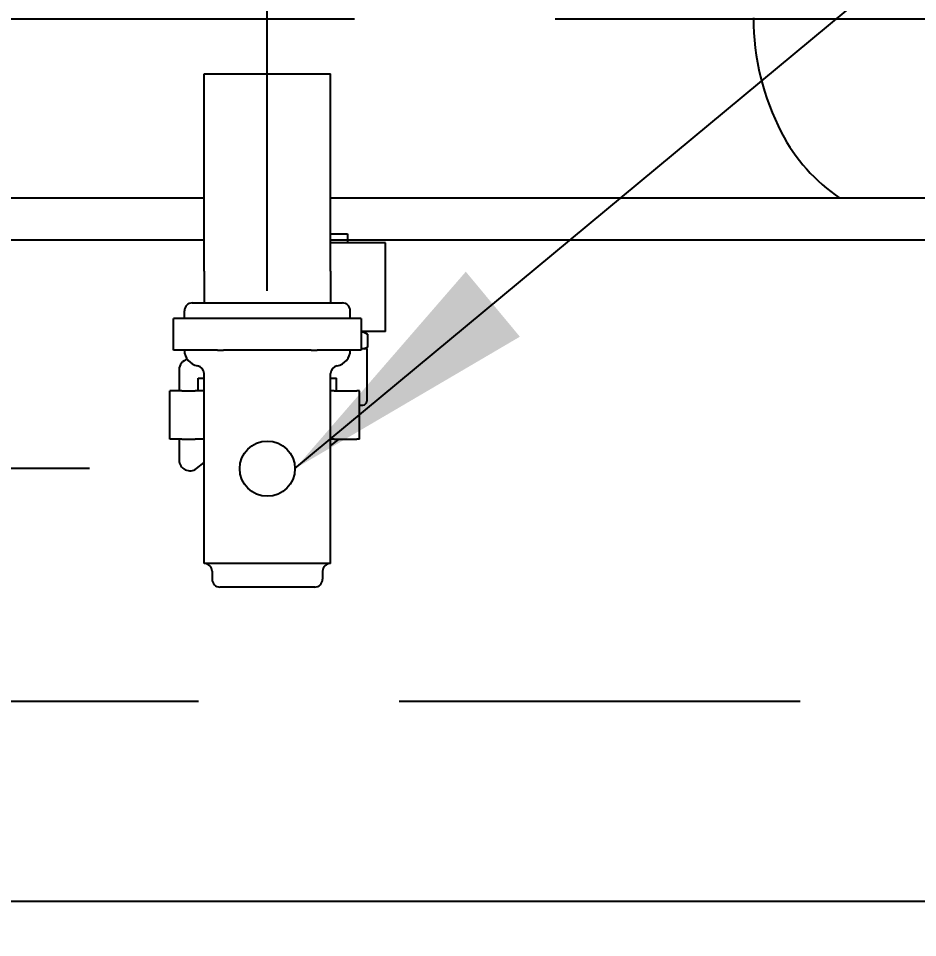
# Model space of a CAD drawing. Header units: millimetres. Extents: x 16200 to 32328, y 18593 to 29476.
# Drawn here: x 16289.64 to 16303.88, y 18965.62 to 18980.17 of the extents above; entities that cross this region are included whole.
import ezdxf

# ---------------------------------------------------------------- set-up
doc = ezdxf.new("R2010")
doc.units = ezdxf.units.MM
doc.header["$LTSCALE"] = 5
doc.linetypes.add('HIDDEN', pattern=[9.525, 6.35, -3.175])
doc.layers.add('UNIT', color=6, linetype='Continuous')
doc.layers.add('WS-NO-CONTROL', color=3, linetype='Continuous')
doc.styles.add('SUBMITTAL', font='romans.shx', dxfattribs={"width": 0.75})
doc.dimstyles.new('SUBMITTAL', dxfattribs={"dimtxt": 0.09375, "dimasz": 0.09375, "dimexe": 0.03125, "dimexo": 0.0625, "dimgap": 0.0625, "dimtad": 0, "dimdec": 4, "dimzin": 4, "dimdsep": 46, "dimlunit": 4, "dimtxsty": 'SUBMITTAL', "dimcen": 0.09375, "dimclre": 6, "dimadec": 0, "dimazin": 0, "dimtfac": 1, "dimtdec": 0, "dimtofl": 0, "dimtmove": 0, "dimatfit": 3, "dimfxl": 0, "dimfrac": 2, "dimtolj": 1, "dimtzin": 4, "dimarcsym": 0})

# ---------------------------------------------------------------- blocks, each defined once
blk = doc.blocks.new('*D76')
at = {"layer": 'WS-NO-CONTROL', "color": 6, "lineweight": -2}
for p, q in [((16257.946, 18976.129), (16257.946, 19017.259)), ((16316.097, 18975.861), (16316.097, 19017.259))]:
    blk.add_line(p, q, dxfattribs=at)
at = {"layer": 'WS-NO-CONTROL', "color": 3, "lineweight": -2}
for p, q in [((16257.946, 19014.442), (16253.017, 19014.442)), ((16311.168, 19014.442), (16262.876, 19014.442))]:
    blk.add_line(p, q, dxfattribs=at)
at = {"layer": 'WS-NO-CONTROL', "color": 3}
for points in [[(16262.876, 19015.263), (16262.876, 19013.62), (16257.946, 19014.442)], [(16311.168, 19015.263), (16311.168, 19013.62), (16316.097, 19014.442)]]:
    blk.add_solid(points, dxfattribs=at)
at = {"layer": 'WS-NO-CONTROL', "color": 3, "insert": (16234.268, 19014.442), "char_height": 4.9294, "attachment_point": 5, "style": 'SUBMITTAL'}
blk.add_mtext('\\A1;4\'-10 1/8"', dxfattribs=at)
blk = doc.blocks.new('*D77')
at = {"layer": 'WS-NO-CONTROL', "color": 6, "lineweight": -2}
for p, q in [((16257.946, 18976.129), (16257.946, 19003.663)), ((16293.583, 18975.861), (16293.583, 19003.663))]:
    blk.add_line(p, q, dxfattribs=at)
at = {"layer": 'WS-NO-CONTROL', "color": 3, "lineweight": -2}
for p, q in [((16257.946, 19000.846), (16253.017, 19000.846)), ((16288.654, 19000.846), (16262.876, 19000.846))]:
    blk.add_line(p, q, dxfattribs=at)
at = {"layer": 'WS-NO-CONTROL', "color": 3}
for points in [[(16262.876, 19001.667), (16262.876, 19000.024), (16257.946, 19000.846)], [(16288.654, 19001.667), (16288.654, 19000.024), (16293.583, 19000.846)]]:
    blk.add_solid(points, dxfattribs=at)
at = {"layer": 'WS-NO-CONTROL', "color": 3, "insert": (16234.268, 19000.846), "char_height": 4.9294, "attachment_point": 5, "style": 'SUBMITTAL'}
blk.add_mtext('\\A1;2\'-11 5/8"', dxfattribs=at)
blk = doc.blocks.new('*D104')
at = {"layer": 'WS-NO-CONTROL', "color": 6, "lineweight": -2}
for p, q in [((16290.766, 18973.044), (16225.129, 18973.044)), ((16260.835, 18892.66), (16225.129, 18892.66))]:
    blk.add_line(p, q, dxfattribs=at)
at = {"layer": 'WS-NO-CONTROL', "color": 3, "lineweight": -2}
for p, q in [((16227.946, 18968.114), (16227.946, 18949.753)), ((16227.946, 18897.589), (16227.946, 18915.951))]:
    blk.add_line(p, q, dxfattribs=at)
at = {"layer": 'WS-NO-CONTROL', "color": 3}
for points in [[(16227.125, 18968.114), (16228.768, 18968.114), (16227.946, 18973.044)], [(16227.125, 18897.589), (16228.768, 18897.589), (16227.946, 18892.66)]]:
    blk.add_solid(points, dxfattribs=at)
at = {"layer": 'WS-NO-CONTROL', "color": 3, "insert": (16227.946, 18932.852), "char_height": 4.9294, "attachment_point": 5, "rotation": 90, "style": 'SUBMITTAL'}
blk.add_mtext('\\A1;6\'-8 3/8"', dxfattribs=at)

msp = doc.modelspace()

# ---------------------------------------------------------------- linework, layer by layer
at = {"layer": 'UNIT'}
for p, q in [((16306.6407, 18977.3281), (16274.4419, 18977.3281)), ((16334.988, 18976.6588), (16274.6915, 18976.6588)), ((16278.5928, 18966.1963), (16331.0866, 18966.1963))]:
    msp.add_line(p, q, dxfattribs=at)
for centre, radius, start, end in [((16305.2137, 18980.1809), 3.937, 180, 207.50184), ((16304.2359, 18979.6719), 2.8346, 207.50184, 235.77552)]:
    msp.add_arc(centre, radius, start, end, dxfattribs=at)
at = {"layer": 'WS-NO-CONTROL'}
for p, q in [((16294.5832, 18976.7638), (16294.8497, 18976.7638)), ((16294.8497, 18976.7638), (16294.8497, 18976.6198)), ((16295.4556, 18976.6198), (16294.5832, 18976.6198)), ((16295.4556, 18975.2158), (16295.4556, 18976.6198)), ((16292.2707, 18975.4188), (16292.2707, 18975.5438)), ((16294.8957, 18975.4188), (16294.8957, 18975.5438)), ((16292.0989, 18974.9188), (16292.0989, 18975.4188)), ((16292.4466, 18975.4188), (16292.0989, 18975.4188)), ((16292.7942, 18975.4188), (16292.4466, 18975.4188)), ((16292.8879, 18975.4188), (16292.7942, 18975.4188)), ((16293.5832, 18975.4188), (16292.8879, 18975.4188)), ((16294.2785, 18975.4188), (16293.5832, 18975.4188)), ((16294.3722, 18975.4188), (16294.2785, 18975.4188)), ((16294.7199, 18975.4188), (16294.3722, 18975.4188)), ((16295.0675, 18975.4188), (16294.7199, 18975.4188)), ((16295.0675, 18975.4188), (16295.0675, 18974.9188)), ((16295.4556, 18975.2158), (16295.0675, 18975.2158)), ((16295.0932, 18975.2158), (16295.1706, 18975.1711)), ((16295.1706, 18975.1711), (16295.1706, 18974.9671)), ((16292.4466, 18974.9188), (16292.0989, 18974.9188)), ((16292.7942, 18974.9188), (16292.4466, 18974.9188)), ((16292.7942, 18974.9188), (16292.8879, 18974.9188)), ((16293.5832, 18974.9188), (16292.8879, 18974.9188)), ((16294.2785, 18974.9188), (16293.5832, 18974.9188)), ((16294.2785, 18974.9188), (16294.3722, 18974.9188)), ((16294.7199, 18974.9188), (16294.3722, 18974.9188)), ((16295.0675, 18974.9188), (16294.7199, 18974.9188)), ((16295.1557, 18974.9398), (16295.0675, 18974.9398)), ((16295.1232, 18974.9398), (16295.1706, 18974.9671)), ((16295.1557, 18974.9398), (16295.1557, 18974.1098)), ((16292.1873, 18974.6088), (16292.1873, 18974.2758)), ((16292.4907, 18974.4758), (16292.5832, 18974.4758)), ((16292.4907, 18974.2758), (16292.4907, 18974.4758)), ((16292.5832, 18971.5438), (16292.5832, 18974.549)), ((16294.5832, 18971.5438), (16294.5832, 18974.549)), ((16294.5832, 18974.4758), (16294.6758, 18974.4758)), ((16294.6758, 18974.2758), (16294.6758, 18974.4758)), ((16292.2283, 18974.2758), (16292.0377, 18974.2758)), ((16292.0377, 18973.8258), (16292.0377, 18974.2758)), ((16292.2283, 18974.2758), (16292.4416, 18974.2758)), ((16292.5832, 18974.2758), (16292.4416, 18974.2758)), ((16294.6428, 18974.2758), (16294.5832, 18974.2758)), ((16294.6428, 18974.2758), (16295.0022, 18974.2758)), ((16295.0412, 18974.2758), (16295.0022, 18974.2758)), ((16295.0412, 18973.8258), (16295.0412, 18974.2758)), ((16295.0412, 18974.0498), (16295.0957, 18974.0498)), ((16292.0377, 18973.5118), (16292.0377, 18973.8258)), ((16295.0412, 18973.5118), (16295.0412, 18973.8258)), ((16292.2283, 18973.5118), (16292.0377, 18973.5118)), ((16292.1873, 18973.5118), (16292.1873, 18973.1795)), ((16292.2283, 18973.5118), (16292.4416, 18973.5118)), ((16292.5832, 18973.5118), (16292.4416, 18973.5118)), ((16294.6428, 18973.5118), (16294.5832, 18973.5118)), ((16294.7156, 18973.5118), (16294.5832, 18973.4083)), ((16294.6428, 18973.5118), (16295.0022, 18973.5118)), ((16295.0412, 18973.5118), (16295.0022, 18973.5118)), ((16292.4629, 18973.0463), (16292.5832, 18973.1416)), ((16294.5832, 18971.5438), (16292.5832, 18971.5438)), ((16292.7082, 18971.4188), (16292.7082, 18971.2938)), ((16294.4582, 18971.4188), (16294.4582, 18971.2938)), ((16294.3332, 18971.1688), (16292.8332, 18971.1688))]:
    msp.add_line(p, q, dxfattribs=at)
msp.add_circle((16293.5832, 18973.0438), 0.4375, dxfattribs=at)
for centre, radius, start, end in [((16292.3957, 18975.5438), 0.125, 90, 180), ((16294.7707, 18975.5438), 0.125, 0, 90), ((16292.5207, 18974.9188), 0.25, 180, 260.40593), ((16294.6457, 18974.9188), 0.25, 279.59407, 0), ((16292.3573, 18974.6088), 0.17, 103.72838, 180), ((16292.4582, 18974.549), 0.125, 0, 80.40593), ((16294.7082, 18974.549), 0.125, 99.59407, 180), ((16295.0957, 18974.1098), 0.06, 270, 0), ((16292.3573, 18973.1795), 0.17, 180, 308.39097), ((16292.5832, 18971.4188), 0.125, 0, 90), ((16294.5832, 18971.4188), 0.125, 90, 180), ((16292.8332, 18971.2938), 0.125, 180, 270), ((16294.3332, 18971.2938), 0.125, 270, 0)]:
    msp.add_arc(centre, radius, start, end, dxfattribs=at)
for points, weights in [([(16295.1706, 18975.1711), (16295.1157, 18975.2028), (16295.0675, 18975.2119)], [1.43522547649, 1.51226339898, 1.53584154227]), ([(16295.1706, 18974.9671), (16295.1411, 18974.9501), (16295.1141, 18974.9398)], [1.46306827472, 1.50415688015, 1.53032728712])]:
    msp.add_rational_spline(points, weights, degree=2, dxfattribs=at)

# ---------------------------------------------------------------- dimensions: what is measured, and where the dimension line sits
at = {"layer": 'WS-NO-CONTROL', "color": 3}
dim = msp.add_linear_dim(base=(16227.9462, 18892.6597), p1=(16293.5832, 18973.0438), p2=(16263.6522, 18892.6597), angle=90, dimstyle='SUBMITTAL', override={"dimscale": 70.42, "dimtxt": 0.07, "dimasz": 0.07, "dimexe": 0.04, "dimexo": 0.04, "dimgap": 0.03125, "dimdec": 3, "dimzin": 3, "dimclrd": 3, "dimclrt": 3, "dimtdec": 3, "dimtix": 1}, dxfattribs=at)
dim.commit()
dim.dimension.update_dxf_attribs({"geometry": '*D104', "text_midpoint": (16227.9462, 18932.8517)})

# ---------------------------------------------------------------- next in the draw order: wipeouts: each hides what was drawn before it
msp.add_wipeout([(16292.5832, 18979.2938), (16292.5832, 18975.6688), (16294.5832, 18975.6688), (16294.5832, 18979.2938)]).dxf.layer = 'WS-NO-CONTROL'

# ---------------------------------------------------------------- next in the draw order: linework, layer by layer
at = {"layer": 'WS-NO-CONTROL'}
for p, q in [((16292.5832, 18976.1688), (16292.5832, 18979.2938)), ((16292.5832, 18979.2938), (16294.5832, 18979.2938)), ((16294.5832, 18976.1688), (16294.5832, 18979.2938)), ((16292.5832, 18976.1688), (16292.5832, 18975.6688)), ((16294.5832, 18976.1688), (16294.5832, 18975.6688)), ((16292.3957, 18975.6688), (16294.7707, 18975.6688))]:
    msp.add_line(p, q, dxfattribs=at)
at = {"layer": 'WS-NO-CONTROL', "linetype": 'HIDDEN', "ltscale": 0.2}
msp.add_lwpolyline([(16288.6115, 18980.1644), (16321.0679, 18980.1644), (16321.0679, 18969.3591), (16288.6115, 18969.3591), (16288.6115, 18980.1644)], dxfattribs=at)

# ---------------------------------------------------------------- next in the draw order: dimensions: what is measured, and where the dimension line sits
at = {"layer": 'WS-NO-CONTROL', "color": 3}
for base, p1, picture, middle in [((16257.9462, 19014.4417), (16316.097, 18973.0438), '*D76', (16234.2675, 19014.4417)), ((16257.9462, 19000.8458), (16293.5832, 18973.0438), '*D77', (16234.2675, 19000.8458))]:
    dim = msp.add_linear_dim(base=base, p1=p1, p2=(16257.9462, 18973.3122), dimstyle='SUBMITTAL', override={"dimscale": 70.42, "dimtxt": 0.07, "dimasz": 0.07, "dimexe": 0.04, "dimexo": 0.04, "dimgap": 0.03125, "dimdec": 3, "dimzin": 3, "dimclrd": 3, "dimclrt": 3, "dimtdec": 3, "dimtix": 1}, dxfattribs=at)
    dim.commit()
    dim.dimension.update_dxf_attribs({"geometry": picture, "text_midpoint": middle, "dimtype": 160})

# ---------------------------------------------------------------- next in the draw order: leaders
at = {"layer": 'WS-NO-CONTROL', "annotation_type": 0, "has_hookline": 1, "hookline_direction": 0, "text_width": 57.0471}
msp.add_leader([(16294.0207, 18973.0438), (16359.533, 19027.5105), (16363.6056, 19027.5105)], dimstyle='SUBMITTAL', override={"dimscale": 58.18, "dimasz": 0.07, "dimgap": 0.03, "dimcen": 4.055284, "dimarcsym": 1}, dxfattribs=at)

doc.saveas('drawing.dxf')
